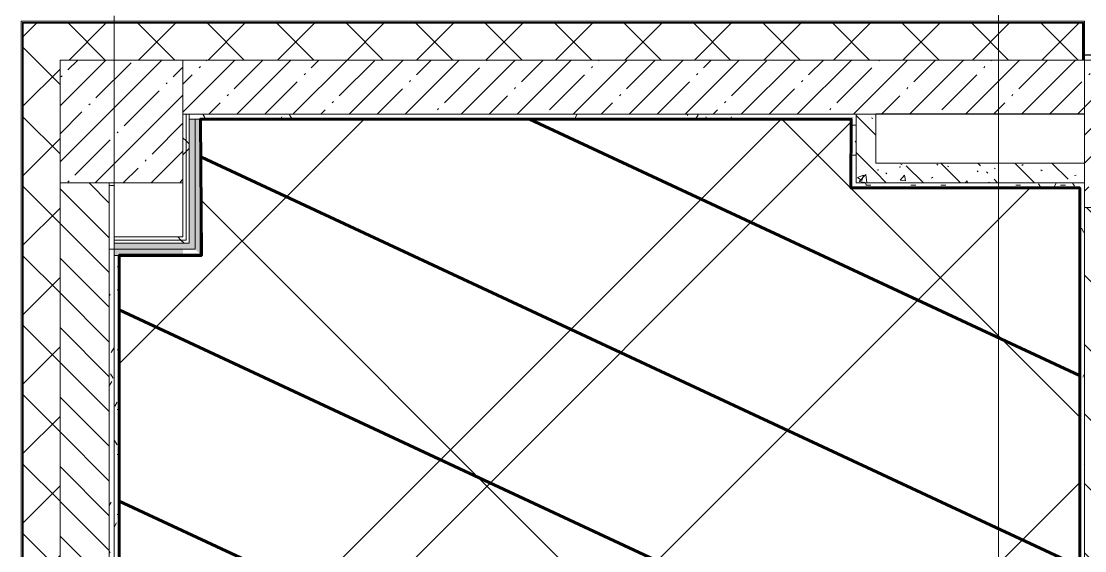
# Model space of a CAD drawing. Header units: millimetres. Extents: x -164500 to 426394, y -23753 to 102118.
# Drawn here: x 148504 to 152833, y 13202 to 15357 of the extents above; entities that cross this region are included whole.
import ezdxf

# ---------------------------------------------------------------- set-up
doc = ezdxf.new("R2010")
doc.units = ezdxf.units.MM
doc.linetypes.add('Осевая', pattern=[6350, 1270, -952.5, 3175, -952.5])
for name, color, linetype, lineweight in [('0) шлифовка', 5, 'Continuous', 60), ('1.4) Плинтус ПЛ-4', 6, 'Continuous', 60), ('5.3) Л-7 Линолеум 4 вып', 230, 'Continuous', 30), ('A-FLOR', 7, 'Continuous', 9), ('A-WALL', 7, 'Continuous', 5), ('I-WALL', 7, 'Continuous', 5), ('S-COLS', 7, 'Continuous', 9), ('S-COLS-1', 7, 'Continuous', 5), ('Оси', 7, 'Continuous', 9), ('Оси-2', 7, 'Осевая', 9)]:
    doc.layers.add(name, color=color, linetype=linetype, lineweight=lineweight)
doc.layers.add('2) защита вин плитк', color=6, linetype='Continuous')
doc.layers.add('3.2.3) П-13.2', color=6, linetype='Continuous')
doc.layers.add('A-WALL-1', color=9, linetype='Continuous', lineweight=5, true_color=0x808080)
doc.layers.add('A-WALL-FNSH-1', color=9, linetype='Continuous', lineweight=5, true_color=0x808080)
pattern_1 = [(45, (148772.12, -0.94), (-114.0493, 114.0493), []), (45, (148886.17, -0.94), (-114.0493, 114.0493), [201.612, -40.322, 6.706, -33.617])]
pattern_2 = [(45, (148772.12, -0.94), (-141.4214, 141.4214), []), (135, (148772.12, -0.94), (-141.4214, -141.4214), [])]
pattern_3 = [(135, (148772.12, -0.94), (-150.8683, -150.8683), [213.36, -35.56, 7.112, -35.56]), (135, (148772.12, 149.83), (-150.8683, -150.8683), []), (50, (148772.12, -0.94), (255.0577, -22.3145), [26.67, -293.37]), (355, (148772.12, -0.94), (-49.3404, 267.479), [21.336, -234.696]), (100.451, (148793.38, -2.8), (205.7195, 245.1636), [22.666, -249.326]), (46.184, (148772.12, 70.18), (379.511, -58.86), [40.005, -440.055]), (96.636, (148803.75, 65.27), (332.363, 346.399), [33.999, -373.989]), (351.184, (148772.12, 70.18), (332.367, 346.395), [32.004, -352.044]), (21, (148807.68, 52.4), (212.2602, -143.171), [26.67, -293.37]), (326, (148807.68, 52.4), (86.5224, 257.8632), [21.336, -234.696]), (71.451, (148825.37, 40.47), (298.784, 114.69), [22.666, -249.326]), (37.5, (148772.12, -0.94), (4.32385, 118.3775), [6.706, -225.146, 6.706, -231.546, -235.585]), (37.5, (148772.12, -0.94), (4.32385, 118.3775), [-470.103, 6.706, -228.879]), (7.5, (148772.12, -0.94), (93.5476, 140.2533), [6.706, -129.134, 6.706, -219.812, -89.789]), (7.5, (148772.12, -0.94), (93.5476, 140.2533), [-362.356, 6.706, -83.083]), (327.5, (148692.82, -0.94), (189.82734, -8.0202), [6.706, -82.194, 6.706, -270.662, -368.046]), (327.5, (148692.82, -0.94), (189.82734, -8.0202), [-366.268, 6.706, -361.34]), (317.5, (148657.26, -0.94), (207.3811, 35.5976), [6.706, -108.864, 6.706, -177.495, -261.366]), (317.5, (148657.26, -0.94), (207.3811, 35.5976), [-299.771, 6.706, -254.66])]
pattern_4 = [(0, (148772.123, -0.94), (243.84, 60.96), [20.117, -162.763, 20.117, -162.763, -975.36]), (0, (148772.123, -0.94), (243.84, 60.96), [-365.76, 20.117, -345.643, 20.117, -162.763, -426.72]), (0, (148772.123, -0.94), (243.84, 60.96), [-914.4, 20.117, -101.803, 20.117, -284.683]), (120, (148863.563, 29.54), (-174.7129, 180.69163), [20.117, -162.763, 20.117, -162.763, -975.36]), (120, (148863.563, 29.54), (-174.7129, 180.69163), [-365.76, 20.117, -345.643, 20.117, -162.763, -426.72]), (120, (148863.563, 29.54), (-174.7129, 180.69163), [-914.4, 20.117, -101.803, 20.117, -284.683]), (240, (148894.043, 151.46), (-69.1271, -241.65163), [20.117, -162.763, 20.117, -162.763, -975.36]), (240, (148894.043, 151.46), (-69.1271, -241.65163), [-365.76, 20.117, -345.643, 20.117, -162.763, -426.72]), (240, (148894.043, 151.46), (-69.1271, -241.65163), [-914.4, 20.117, -101.803, 20.117, -284.683])]
pattern_5 = [(45, (148772.12, -0.94), (-212.132, 212.132), []), (135, (148772.12, -0.94), (-212.132, -212.132), [])]

# ---------------------------------------------------------------- blocks, each defined once
blk = doc.blocks.new('BSC_Колонна _Прямоугольная - 500х500-V326-Объем проектирования 2 этажа')
at = {"layer": 'S-COLS-1'}
h = blk.add_hatch(dxfattribs=at)
h.set_pattern_fill('FP_78', color=256, style=0, pattern_type=2)
h.set_pattern_definition([(45, (-140, -14950), (-114.0493, 114.0493), []), (45, (-25.95, -14950), (-114.0493, 114.0493), [201.612, -40.322, 6.706, -33.617])])
h.paths.add_polyline_path([(-250, -250), (250, -249.3), (250, 250), (-250, 250), (-250, 2.1)])
for p, q in [((250, 250), (-250, 250)), ((-250, 250), (-250, -250)), ((250, -250), (250, 250)), ((-250, -250), (250, -250))]:
    blk.add_line(p, q, dxfattribs=at)

msp = doc.modelspace()

# ---------------------------------------------------------------- hatches: boundary and pattern name
at = {"layer": '0) шлифовка', "true_color": 0x2776bb}
h = msp.add_hatch(dxfattribs=at)
h.set_pattern_fill('ANSI31', color=152, scale=222, angle=110)
h.set_pattern_definition([(155, (148903.1, 14959), (-297.88, -638.81), [])])
h.paths.add_polyline_path([(152811.123, 14679.704), (151881.123, 14679.704), (151881.123, 14959), (149237.123, 14959), (149237.123, 14405), (148903.123, 14405), (148903.123, 13120), (148903.123, 11621), (150482.123, 11621), (150490.123, 11621), (150490.123, 11128), (151172.123, 11128), (151172.123, 11121), (152311.123, 11121), (152311.123, 11421), (152811.123, 11421)])
at = {"layer": '2) защита вин плитк'}
h = msp.add_hatch(dxfattribs=at)
h.set_pattern_fill('ANSI31', color=256, scale=600)
h.set_pattern_definition([(45, (148903.1, 14959), (-1347.04, 1347.04), [])])
h.paths.add_polyline_path([(152811.123, 14679.704), (151881.123, 14679.704), (151881.123, 14959), (149237.123, 14959), (149237.123, 14405), (148903.123, 14405), (148903.123, 13120), (148903.123, 11621), (150482.123, 11621), (150490.123, 11621), (150490.123, 11128), (151172.123, 11128), (151172.123, 11121), (152311.123, 11121), (152311.123, 11421), (152811.123, 11421)])
at = {"layer": '3.2.3) П-13.2'}
h = msp.add_hatch(dxfattribs=at)
h.set_pattern_fill('ANSI32', color=256, scale=222)
h.set_pattern_definition([(45, (148903.1, 14959), (-1495.2, 1495.2), []), (45, (149900, 14959), (-1495.2, 1495.2), [])])
h.paths.add_polyline_path([(152811.123, 14679.704), (151881.123, 14679.704), (151881.123, 14959), (149237.123, 14959), (149237.123, 14405), (148903.123, 14405), (148903.123, 13120), (148903.123, 11621), (150482.123, 11621), (150490.123, 11621), (150490.123, 11128), (151172.123, 11128), (151172.123, 11121), (152311.123, 11121), (152311.123, 11421), (152811.123, 11421)])
at = {"layer": '5.3) Л-7 Линолеум 4 вып'}
h = msp.add_hatch(dxfattribs=at)
h.set_pattern_fill('ANSI37', color=256, scale=600)
h.set_pattern_definition([(45, (148903.1, 14959), (-1347.04, 1347.04), []), (135, (148903.1, 14959), (-1347.04, -1347.04), [])])
h.paths.add_polyline_path([(152811.123, 14679.704), (151881.123, 14679.704), (151881.123, 14959), (149237.123, 14959), (149237.123, 14405), (148903.123, 14405), (148903.123, 13120), (148903.123, 11621), (150482.123, 11621), (150490.123, 11621), (150490.123, 11128), (151172.123, 11128), (151172.123, 11121), (152311.123, 11121), (152311.123, 11421), (152811.123, 11421)])
at = {"layer": 'A-WALL'}
h = msp.add_hatch(dxfattribs=at)
h.set_pattern_fill('FP_24', color=256, style=0, pattern_type=2)
h.set_pattern_definition(pattern_2)
h.paths.add_polyline_path([(148662.123, -100.941), (148662.123, 5219.059), (148512.123, 5219.059), (148512.123, -100.941)])
h.paths.add_polyline_path([(148644.123, 7319.059), (148662.123, 7319.059), (148662.123, 8519.059), (148512.123, 8519.059), (148512.123, 7319.059)])
h.paths.add_polyline_path([(148512.123, 10619.059), (148662.123, 10619.059), (148662.123, 11519.059), (148512.123, 11519.059), (148512.123, 10848.945)])
h.paths.add_polyline_path([(148512.123, 13119.059), (148662.123, 13119.059), (148662.123, 15349.059), (148512.123, 15349.059), (148512.123, 13925.641)])
h = msp.add_hatch(dxfattribs=at)
h.set_pattern_fill('FP_24', color=256, style=0, pattern_type=2)
h.set_pattern_definition(pattern_2)
h.paths.add_polyline_path([(148862.123, 15199.059), (152824.123, 15199.059), (152824.123, 15349.059), (148662.123, 15349.059), (148662.123, 15199.059)])
h = msp.add_hatch(dxfattribs=at)
h.set_pattern_fill('FP_2', color=256, style=0, pattern_type=2)
h.set_pattern_definition([(135, (148772.12, -0.94), (-70.7107, -70.7107), [])])
h.paths.add_polyline_path([(148862.123, 7899.059), (148862.123, 8519.059), (148662.123, 8519.059), (148662.123, 7899.059)])
h.paths.add_polyline_path([(148862.123, 10619.059), (148862.123, 10899.059), (148662.123, 10899.059), (148662.123, 10619.059), (148861.59, 10619.059)])
h.paths.add_polyline_path([(148719.266, 11399.059), (148862.123, 11399.059), (148862.123, 11519.059), (148662.123, 11519.059), (148662.123, 11399.059)])
h.paths.add_polyline_path([(148862.123, 13119.059), (148862.123, 14699.059), (148662.123, 14699.059), (148662.123, 13119.059), (148774.668, 13119.059)])
at = {"layer": 'I-WALL'}
h = msp.add_hatch(dxfattribs=at)
h.set_pattern_fill('FP_1', color=256, style=0, pattern_type=2)
h.set_pattern_definition(pattern_1)
h.paths.add_polyline_path([(151882.123, 14979.059), (152832.123, 14979.059), (152832.123, 15199.059), (149162.123, 15199.059), (149162.123, 14979.059), (151052.408, 14979.059)])
h = msp.add_hatch(dxfattribs=at)
h.set_pattern_fill('FP_192', color=256, style=0, pattern_type=2)
h.set_pattern_definition(pattern_5)
h.paths.add_polyline_path([(149174.623, 14466.559), (149174.623, 14979.059), (149162.123, 14979.059), (149162.123, 14466.559)])
h = msp.add_hatch(dxfattribs=at)
h.set_pattern_fill('FP_192', color=256, style=0, pattern_type=2)
h.set_pattern_definition(pattern_5)
h.paths.add_polyline_path([(149187.123, 14454.059), (149187.123, 14979.059), (149174.623, 14977.784), (149174.623, 14454.059)])
h = msp.add_hatch(dxfattribs=at)
h.set_pattern_fill('FP_191', color=256, style=0, pattern_type=2)
h.set_pattern_definition(pattern_4)
h.paths.add_polyline_path([(151817.578, 14959.059), (151882.123, 14959.059), (151882.123, 14979.059), (149187.123, 14979.059), (149187.123, 14959.059), (151795.76, 14959.059)])
h = msp.add_hatch(dxfattribs=at)
h.set_pattern_fill('FP_191', color=256, style=0, pattern_type=2)
h.set_pattern_definition(pattern_4)
h.paths.add_polyline_path([(151902.123, 14979.059), (151882.123, 14979.059), (151882.123, 14959.059), (151900.627, 14977.562)])
h.paths.add_polyline_path([(151892.835, 14679.762), (151902.123, 14679.762), (151900.693, 14977.557), (151882.123, 14958.059), (151882.123, 14679.762)])
h = msp.add_hatch(dxfattribs=at)
h.set_pattern_fill('FP_41', color=256, style=0, pattern_type=2)
h.set_pattern_definition(pattern_3)
h.paths.add_polyline_path([(151902.123, 14699.762), (151982.123, 14699.783), (151982.123, 14979.059), (151902.123, 14977.441), (151902.123, 14951.206)])
for points in [[(149237.123, 14404.059), (149237.123, 14959.059), (149187.123, 14959.059), (149187.123, 14429.059), (149212.123, 14429.059), (149232.123, 14409.059), (149187.123, 14409.059), (149187.123, 14404.059), (149232.123, 14404.059)], [(149187.123, 14404.059), (149185.873, 14409.059), (149162.123, 14409.059), (149162.123, 14429.059), (149187.123, 14429.059), (149187.123, 14454.059), (148882.123, 14454.059), (148884.342, 14404.059), (149182.668, 14404.059)]]:
    msp.add_hatch(color=256, dxfattribs=at).paths.add_polyline_path(points)
h = msp.add_hatch(dxfattribs=at)
h.set_pattern_fill('FP_41', color=256, style=0, pattern_type=2)
h.set_pattern_definition(pattern_3)
h.paths.add_polyline_path([(152497.877, 14699.762), (152832.123, 14699.762), (152832.123, 14779.762), (151982.123, 14779.762), (151982.123, 14699.762), (152332.123, 14699.762)])
h = msp.add_hatch(dxfattribs=at)
h.set_pattern_fill('FP_191', color=256, style=0, pattern_type=2)
h.set_pattern_definition(pattern_4)
h.paths.add_polyline_path([(152755.338, 14679.762), (152832.123, 14679.762), (152832.123, 14699.762), (151902.123, 14699.059), (151902.123, 14679.762), (152497.877, 14679.762)])
h = msp.add_hatch(dxfattribs=at)
h.set_pattern_fill('FP_191', color=256, style=0, pattern_type=2)
h.set_pattern_definition(pattern_4)
h.paths.add_polyline_path([(152832.123, 11399.059), (152832.123, 14679.762), (152812.123, 14678.762), (152812.123, 11399.059)])
h = msp.add_hatch(dxfattribs=at)
h.set_pattern_fill('FP_23', color=256, style=0, pattern_type=2)
h.set_pattern_definition([(135, (148772.12, -0.94), (-141.4214, -141.4214), [])])
h.paths.add_polyline_path([(153017.165, 10899.059), (153032.123, 10899.059), (153032.123, 14599.059), (152832.123, 14599.059), (152832.123, 10899.059)])
h = msp.add_hatch(dxfattribs=at)
h.set_pattern_fill('FP_192', color=256, style=0, pattern_type=2)
h.set_pattern_definition(pattern_5)
h.paths.add_polyline_path([(149161.798, 14466.559), (149162.123, 14466.559), (149162.123, 14479.059), (148882.123, 14479.059), (148884.205, 14466.559), (149139.623, 14466.559)])
h = msp.add_hatch(dxfattribs=at)
h.set_pattern_fill('FP_192', color=256, style=0, pattern_type=2)
h.set_pattern_definition(pattern_5)
h.paths.add_polyline_path([(148882.123, 14454.059), (149174.623, 14454.059), (149174.623, 14466.559), (148882.123, 14466.559)])
h = msp.add_hatch(dxfattribs=at)
h.set_pattern_fill('FP_191', color=256, style=0, pattern_type=2)
h.set_pattern_definition(pattern_4)
h.paths.add_polyline_path([(148862.123, 13119.059), (148902.123, 13119.059), (148902.123, 14404.059), (148884.205, 14404.213), (148882.123, 14409.059), (148882.123, 14429.059), (148862.123, 14429.059), (148862.123, 13925.641)])
at = {"layer": 'S-COLS-1'}
h = msp.add_hatch(dxfattribs=at)
h.set_pattern_fill('FP_1', color=256, style=0, pattern_type=2)
h.set_pattern_definition(pattern_1)
h.paths.add_polyline_path([(152832.123, 14599.059), (153432.123, 14599.059), (153432.123, 15199.059), (152832.123, 15199.059), (152832.123, 14699.762)])

# ---------------------------------------------------------------- linework, layer by layer
at = {"layer": '1.4) Плинтус ПЛ-4'}
msp.add_lwpolyline([(151132.623, 11127.059), (150490.123, 11127.059), (150490.123, 11619.059), (148903.123, 11619.059), (148903.123, 14404.059), (149237.123, 14404.059), (149233.123, 14958.059), (151882.123, 14958.059), (151881.123, 14678.762), (152812.123, 14678.762), (152812.123, 11420.059), (152311.123, 11420.059), (152311.123, 11120.059), (152232.123, 11120.059)], dxfattribs=at)
at = {"layer": 'A-FLOR'}
for p, q in [((152832.123, 14980), (151982.123, 14980)), ((152832.123, 14979.059), (151982.123, 14979.059)), ((148862.123, 14690), (148862.123, 14700)), ((148862.123, 14700), (149162.123, 14700)), ((148862.123, 14689.059), (148862.123, 14699.059)), ((148862.123, 14699.059), (149162.123, 14699.059))]:
    msp.add_line(p, q, dxfattribs=at)
at = {"layer": 'A-WALL'}
for p, q in [((152827.123, 15352.059), (148509.123, 15352.059)), ((148509.123, 15352.059), (148509.123, 13119.059)), ((152824.123, 15349.059), (148512.123, 15349.059)), ((148512.123, 15349.059), (148512.123, 13119.059)), ((152824.123, 15199.059), (152824.123, 15349.059)), ((152827.123, 15199.059), (152827.123, 15352.059)), ((149174.623, 14466.559), (149174.623, 14979.059)), ((149187.123, 14454.059), (149187.123, 14979.059)), ((151882.123, 14959.059), (149187.123, 14959.059)), ((151882.123, 14679.762), (151882.123, 14959.059)), ((148662.123, 14699.059), (148662.123, 13119.059)), ((148862.123, 14689.059), (148862.123, 13099.059)), ((152812.123, 14679.762), (151902.123, 14679.762)), ((152812.123, 11419.059), (152812.123, 14679.762)), ((153032.123, 14599.059), (152832.123, 14599.059)), ((148882.123, 14466.559), (149174.623, 14466.559)), ((149187.123, 14454.059), (148882.123, 14454.059)), ((148902.123, 13119.059), (148902.123, 14409.059)), ((148943.13, 14409.059), (148902.123, 14409.059))]:
    msp.add_line(p, q, dxfattribs=at)
at = {"layer": 'A-WALL-1'}
for p, q in [((149162.123, 15199.059), (152824.123, 15199.059)), ((152832.123, 14979.059), (152832.123, 15199.059)), ((152832.123, 14979.059), (149162.123, 14979.059)), ((151902.123, 14979.059), (151902.123, 14699.762)), ((151982.123, 14779.762), (151982.123, 14979.059)), ((149212.123, 14959.059), (149212.123, 14429.059)), ((149232.123, 14958.059), (149232.123, 14959.059)), ((149237.123, 14404.059), (149237.123, 14959.059)), ((152832.123, 14779.762), (151982.123, 14779.762)), ((152832.123, 11399.059), (152832.123, 14779.762)), ((149162.123, 14699.059), (149162.123, 14479.059)), ((151902.123, 14699.762), (152832.123, 14699.762)), ((149162.123, 14479.059), (148882.123, 14479.059)), ((148882.123, 14479.059), (148882.123, 14404.059)), ((149212.123, 14429.059), (148862.123, 14429.059)), ((148882.123, 14404.059), (149237.123, 14404.059))]:
    msp.add_line(p, q, dxfattribs=at)
at = {"layer": 'A-WALL-FNSH-1'}
for p, q in [((152832.123, 15357.059), (148504.123, 15357.059)), ((148504.123, 15357.059), (148504.123, 13119.059)), ((152832.123, 15199.059), (152832.123, 15357.059)), ((152824.123, 15199.059), (152832.123, 15199.059)), ((155327.123, 15220.059), (152832.123, 15220.059)), ((152832.123, 15219.059), (155327.123, 15219.059)), ((149232.123, 14958.059), (149232.123, 14409.059)), ((151881.123, 14958.059), (149232.123, 14958.059)), ((149233.123, 14408.059), (149233.123, 14958.059)), ((151881.123, 14958.059), (151881.123, 14678.762)), ((151881.123, 14678.762), (152811.123, 14678.762)), ((151902.123, 14679.762), (151882.123, 14679.762)), ((152811.123, 14678.762), (152811.123, 11420.059)), ((148903.123, 13119.059), (148903.123, 14408.059)), ((148903.123, 14408.059), (149233.123, 14408.059)), ((149232.123, 14409.059), (148943.13, 14409.059))]:
    msp.add_line(p, q, dxfattribs=at)
at = {"layer": 'I-WALL'}
for q in [(148862.123, 14689.059), (148882.123, 14479.059)]:
    msp.add_line((148882.123, 14689.059), q, dxfattribs=at)
at = {"layer": 'S-COLS'}
msp.add_line((152832.123, 14599.059), (153032.123, 14599.059), dxfattribs=at)
at = {"layer": 'S-COLS-1'}
for p, q in [((153432.123, 15199.059), (152832.123, 15199.059)), ((152832.123, 15199.059), (152832.123, 14599.059))]:
    msp.add_line(p, q, dxfattribs=at)
at = {"layer": 'Оси'}
for points in [[(152482.123, -1907.2), (152482.123, 3092.8), (152482.123, 22397.13), (152482.123, 27397.13)], [(148882.123, -1907.2), (148882.123, 3092.8), (148882.123, 10379.059), (148882.123, 15379.059)]]:
    msp.add_lwpolyline(points, dxfattribs=at)
at = {"layer": 'Оси-2'}
msp.add_line((152482.123, 3093.741), (152482.123, 22398.071), dxfattribs=at)

# ---------------------------------------------------------------- block references
at = {"layer": 'S-COLS'}
msp.add_blockref('BSC_Колонна _Прямоугольная - 500х500-V326-Объем проектирования 2 этажа', (148912.123, 14949.059), dxfattribs=at)

doc.saveas('drawing.dxf')
